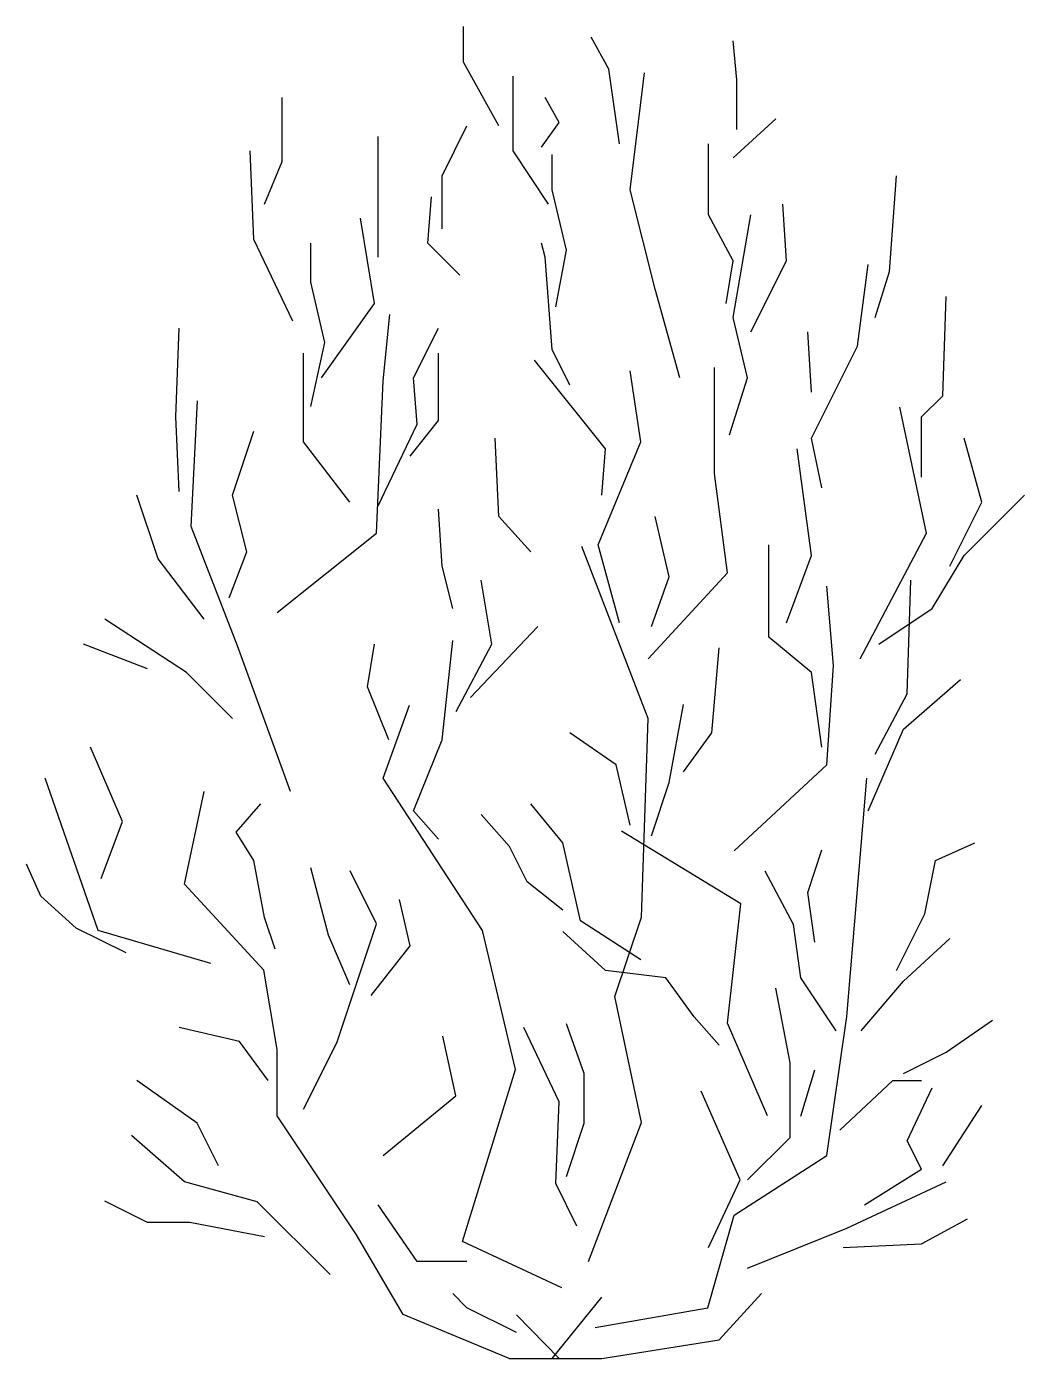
# Model space of a CAD drawing. Header units: metres. Extents: x -1.76 to 1.54, y 0 to 4.4.
import ezdxf

# ---------------------------------------------------------------- set-up
doc = ezdxf.new("R2010")
doc.units = ezdxf.units.M
doc.header["$LTSCALE"] = 0.2

msp = doc.modelspace()

# ---------------------------------------------------------------- linework, layer by layer
msp.add_line((-0.1661, 0), (0.1409, 0))
at = {"flags": 128}
for points in [[(-0.1996, 4.0738), (-0.317, 4.2849), (-0.317, 4.4022)], [(0.1996, 4.0151), (0.1644, 4.2615), (0.1057, 4.3671)], [(0.5871, 4.062), (0.5871, 4.2263), (0.5753, 4.3553)], [(-0.0352, 3.8157), (-0.1526, 3.9917), (-0.1526, 4.238)], [(0.3992, 3.2409), (0.317, 3.5342), (0.2348, 3.8626), (0.2818, 4.2497)], [(-0.9746, 3.8157), (-0.9159, 3.9565), (-0.9159, 4.1676)], [(-0.0587, 4.0034), (0, 4.0855), (-0.047, 4.1676)], [(0.5753, 3.9682), (0.7162, 4.0972)], [(-0.3875, 3.7336), (-0.3875, 3.9095), (-0.3053, 4.0738)], [(-0.5988, 3.6397), (-0.5988, 3.8861), (-0.5988, 4.0386)], [(0.5519, 3.4872), (0.5753, 3.628), (0.4932, 3.7805), (0.4932, 4.0151)], [(-0.8806, 3.4286), (-1.0098, 3.6984), (-1.0215, 3.9917)], [(-0.0117, 3.4755), (0.0235, 3.6632), (-0.0235, 3.8626), (-0.0235, 3.9799)], [(1.045, 3.4403), (1.092, 3.5928), (1.1155, 3.9095)], [(-0.3288, 3.5811), (-0.4344, 3.6867), (-0.4227, 3.8392)], [(0.6341, 3.3934), (0.7515, 3.628), (0.7397, 3.8157)], [(-0.7867, 3.2409), (-0.6106, 3.4872), (-0.6575, 3.7688)], [(0.5636, 3.0532), (0.6223, 3.2409), (0.5753, 3.4403), (0.6341, 3.7805)], [(-0.8219, 3.147), (-0.775, 3.3582), (-0.8219, 3.5576), (-0.8219, 3.6867)], [(0.0352, 3.2174), (-0.0235, 3.3347), (-0.047, 3.6397), (-0.0587, 3.6867)], [(0.8689, 2.8772), (0.8337, 3.0415), (0.9863, 3.3465), (1.0215, 3.6163)], [(1.1977, 2.9124), (1.1977, 3.1119), (1.2681, 3.1822), (1.2799, 3.5107)], [(-0.9329, 2.4653), (-0.6043, 2.728), (-0.5824, 3.2313), (-0.5605, 3.4502)], [(-1.2564, 2.8655), (-1.2681, 3.1119), (-1.2564, 3.4051)], [(-0.5988, 2.8186), (-0.4697, 3.0884), (-0.4814, 3.2409), (-0.3992, 3.4051)], [(0.8337, 3.194), (0.8219, 3.3934)], [(-0.6928, 2.8303), (-0.8454, 3.0297), (-0.8454, 3.323)], [(-0.4932, 2.9828), (-0.3992, 3.1001), (-0.3992, 3.323)], [(0.1409, 2.8538), (0.1526, 3.0063), (-0.0822, 3.2995)], [(0.1996, 2.4315), (0.1292, 2.6895), (0.2701, 3.0297), (0.2348, 3.2644)], [(0.2939, 2.3121), (0.5568, 2.5967), (0.513, 2.9249), (0.513, 3.2751)], [(-0.889, 1.8744), (-1.0643, 2.3559), (-1.2176, 2.7499), (-1.1957, 3.1657)], [(0.9949, 2.3121), (1.214, 2.728), (1.1263, 3.1438)], [(-1.092, 2.5136), (-1.0333, 2.6661), (-1.0802, 2.8538), (-1.0098, 3.0649)], [(-0.0939, 2.6661), (-0.1996, 2.7834), (-0.2114, 3.0415)], [(1.2916, 2.6192), (1.3973, 2.8303), (1.3386, 3.0415)], [(0.7515, 2.4315), (0.8337, 2.6544), (0.7867, 3.0063)], [(-1.1742, 2.4432), (-1.3268, 2.6426), (-1.3973, 2.8538)], [(1.0568, 2.3611), (1.2329, 2.4784), (1.3386, 2.6544), (1.5382, 2.8538)], [(-0.3523, 2.4784), (-0.3875, 2.6192), (-0.3992, 2.8069)], [(0.3053, 2.4197), (0.364, 2.584), (0.317, 2.7834)], [(0.8689, 2.0209), (0.8337, 2.2672), (0.6928, 2.3845), (0.6928, 2.6895)], [(0.0967, 0.3205), (0.272, 0.7801), (0.1844, 1.196), (0.272, 1.4586), (0.2939, 2.1152), (0.0748, 2.6842)], [(-0.3405, 2.1382), (-0.2231, 2.3611), (-0.2583, 2.5722)], [(1.045, 1.9974), (1.1507, 2.1968), (1.1624, 2.5722)], [(0.5787, 1.6775), (0.8854, 1.962), (0.9073, 2.2903), (0.8854, 2.5529)], [(-1.0802, 2.1147), (-1.2329, 2.2672), (-1.5029, 2.4432)], [(-0.2935, 2.1851), (-0.0705, 2.4197)], [(-1.362, 2.279), (-1.5734, 2.3611)], [(-0.5636, 2.0443), (-0.6341, 2.2203), (-0.6106, 2.3611)], [(-0.3992, 1.7159), (-0.4814, 1.8097), (-0.3875, 2.0443), (-0.3523, 2.3728)], [(0.411, 1.9388), (0.5049, 2.0678), (0.5284, 2.3493)], [(1.0215, 1.8097), (1.139, 2.0795), (1.3268, 2.2438)], [(0.0091, 0.233), (-0.3195, 0.3862), (-0.1442, 0.9552), (-0.2538, 1.4148), (-0.5824, 1.9182), (-0.4947, 2.1589)], [(0.3053, 1.7276), (0.364, 1.9036), (0.411, 2.1617)], [(0.2348, 1.7628), (0.1879, 1.9622), (0.0352, 2.0678)], [(-1.5147, 1.5868), (-1.4442, 1.7745), (-1.5499, 2.0209)], [(-1.1519, 1.3054), (-1.5243, 1.4148), (-1.6996, 1.9182)], [(0.1186, 0.1017), (0.4911, 0.1673), (0.5787, 0.4737), (0.8854, 0.6707), (0.9511, 1.1303), (1.0168, 1.9182)], [(-0.1661, 0), (-0.5166, 0.1454), (-0.67, 0.4081), (-0.9329, 0.802), (-0.9329, 1.0209), (-0.9767, 1.2835), (-1.2395, 1.568), (-1.1738, 1.8744)], [(-0.9393, 1.3522), (-0.9746, 1.4578), (-1.0098, 1.6455), (-1.0685, 1.7393), (-0.9863, 1.8332)], [(0.2701, 1.317), (0.0705, 1.4461), (0.0117, 1.7042), (-0.0939, 1.8332)], [(0.0117, 1.4813), (-0.1057, 1.5751), (-0.1644, 1.6924), (-0.2583, 1.798)], [(0.6882, 0.802), (0.5568, 1.1084), (0.6006, 1.5024), (0.2063, 1.7431)], [(0.8454, 1.3757), (0.8219, 1.5399), (0.8689, 1.6807)], [(1.1155, 1.2818), (1.2094, 1.4695), (1.2446, 1.6455), (1.3738, 1.7042)], [(-1.4325, 1.3405), (-1.5969, 1.4226), (-1.7143, 1.5282), (-1.7613, 1.6338)], [(-0.8452, 0.8239), (-0.7357, 1.0428), (-0.6043, 1.4367), (-0.6919, 1.6118)], [(-0.6928, 1.2349), (-0.7632, 1.3992), (-0.8219, 1.622)], [(0.9159, 1.0824), (0.7984, 1.2584), (0.775, 1.4343), (0.681, 1.6103)], [(-0.6223, 1.1997), (-0.4932, 1.364), (-0.5284, 1.5165)], [(0.5284, 1.0355), (0.4462, 1.1293), (0.3523, 1.2584), (0.1526, 1.2818), (0.0117, 1.4109)], [(0.9981, 1.0824), (1.139, 1.2467), (1.2916, 1.3874)], [(0.6223, 0.5897), (0.7632, 0.7305), (0.7632, 0.9768), (0.7162, 1.2232)], [(0.0235, 0.6015), (0.0822, 0.7774), (0.0822, 0.9416), (0.0235, 1.1059)], [(1.139, 0.9416), (1.2799, 1.012), (1.4325, 1.1176)], [(-0.9628, 0.9182), (-1.0568, 1.0472), (-1.2564, 1.0941)], [(-0.5824, 0.6707), (-0.3414, 0.8677), (-0.3852, 1.0646)], [(0.0587, 0.4372), (-0.0117, 0.578), (0, 0.8478), (-0.1174, 1.0941)], [(0.7984, 0.8009), (0.8454, 0.9534)], [(-1.1272, 0.6366), (-1.1977, 0.7774), (-1.3973, 0.9182)], [(0.4932, 0.3668), (0.5988, 0.5897), (0.4697, 0.883)], [(0.9276, 0.754), (1.1037, 0.9182), (1.1977, 0.9182)], [(1.0098, 0.5076), (1.1977, 0.6249), (1.1507, 0.7188), (1.2329, 0.8947)], [(1.2681, 0.6366), (1.3973, 0.8361)], [(-0.7576, 0.2768), (-0.9986, 0.5175), (-1.2395, 0.5832), (-1.4148, 0.7364)], [(0.6225, 0.2986), (0.9511, 0.43), (1.2797, 0.5832)], [(-0.9746, 0.402), (-1.2211, 0.449), (-1.362, 0.449), (-1.5029, 0.5193)], [(-0.3053, 0.3199), (-0.4697, 0.3199), (-0.5988, 0.5076)], [(0.9393, 0.3668), (1.1977, 0.3786), (1.3503, 0.4607)], [(-0.1409, 0.0853), (-0.3053, 0.1674), (-0.3523, 0.2143)], [(-0.0235, 0), (0.1409, 0.2026)], [(0.1409, 0), (0.5284, 0.0618), (0.6693, 0.2143)], [(0, 0), (-0.1409, 0.144)]]:
    msp.add_lwpolyline(points, dxfattribs=at)

doc.saveas('drawing.dxf')
